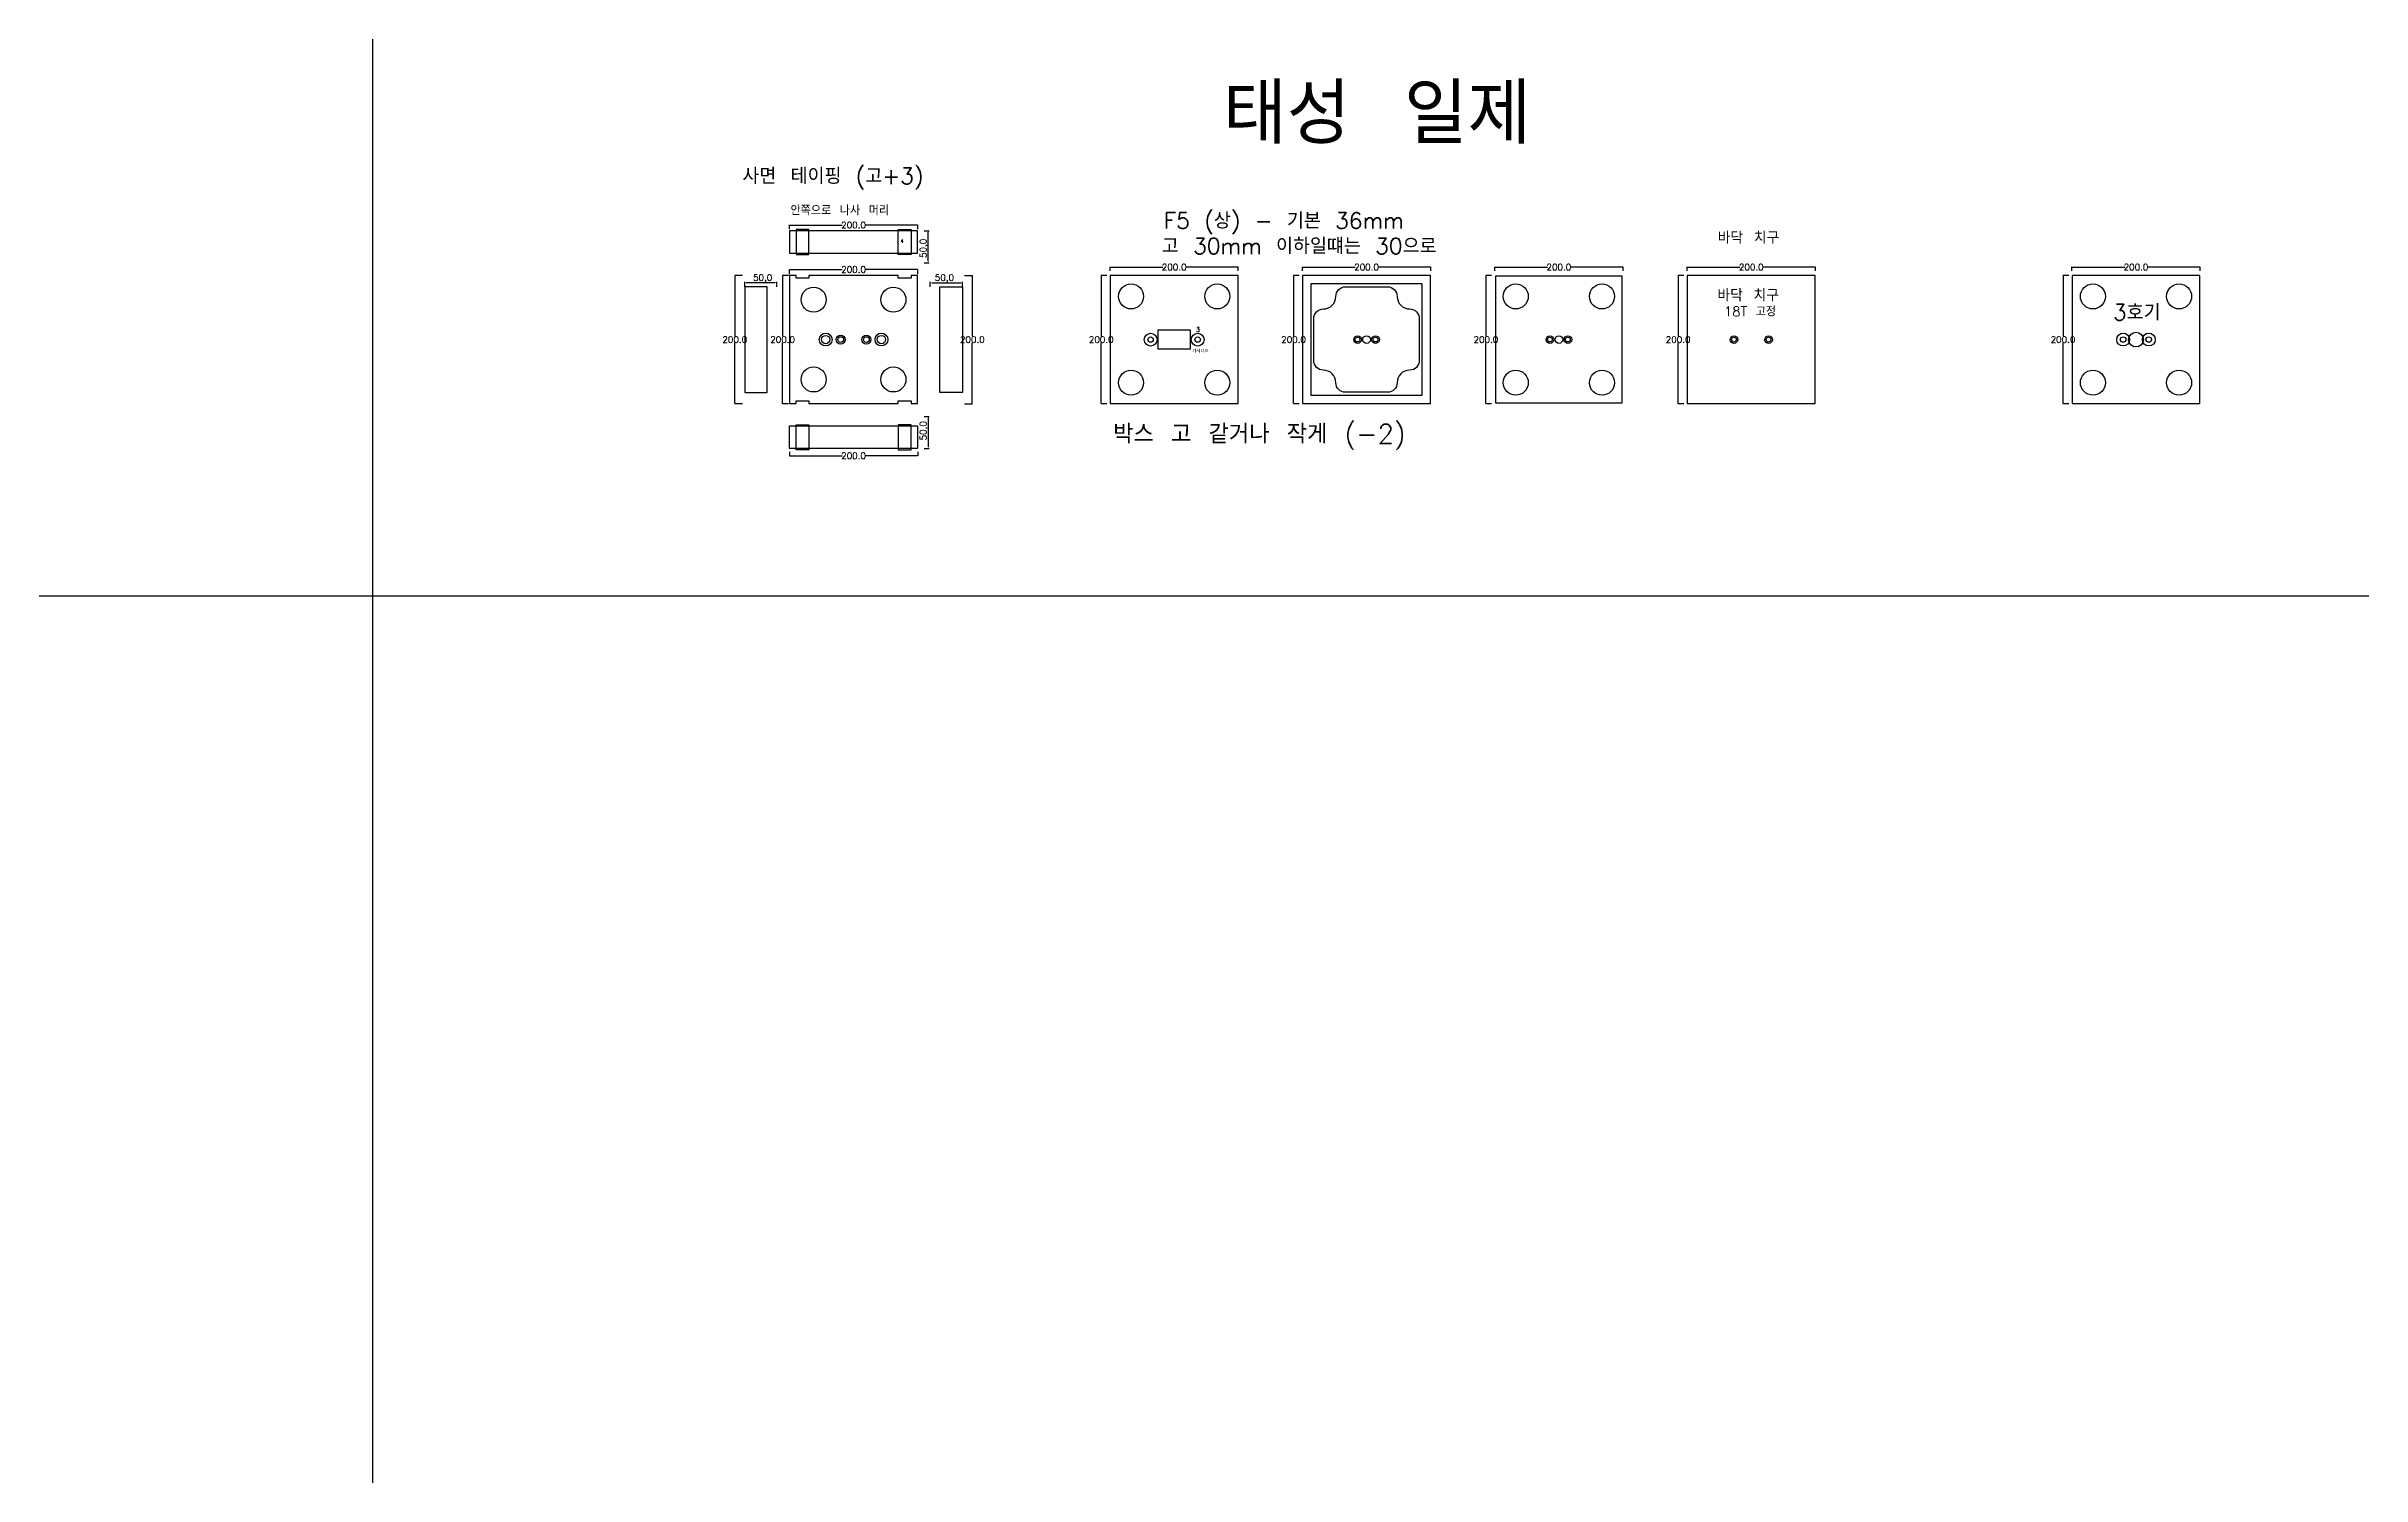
# Model space of a CAD drawing. Header units: millimetres. Extents: x 8462 to 28262, y 7372 to 16372.
# Drawn here: x 14553 to 18164, y 9600 to 11829 of the extents above; entities that cross this region are included whole.
import ezdxf

# ---------------------------------------------------------------- set-up
doc = ezdxf.new("R2010")
doc.units = ezdxf.units.MM
for name, color, linetype in [('TEXT', 7, 'Continuous'), ('볼트 구멍', 7, 'Continuous'), ('치구', 7, 'Continuous'), ('치수', 7, 'Continuous')]:
    doc.layers.add(name, color=color, linetype=linetype)
doc.styles.get("Standard").update_dxf_attribs({"font": 'txt.shx', "bigfont": 'whgtxt.shx'})
doc.dimstyles.new('ISO-25', dxfattribs={"dimtxt": 2.5, "dimasz": 2.5, "dimexe": 1.25, "dimexo": 0.625, "dimtad": 1, "dimtxsty": 'Standard', "dimcen": 2.5, "dimadec": 0, "dimazin": 0, "dimtfac": 1, "dimtmove": 0, "dimatfit": 3, "dimfxl": 0, "dimarcsym": 0})
doc.dimstyles.get("Standard").update_dxf_attribs({"dimtxt": 7, "dimasz": 0.18, "dimexe": 0.18, "dimexo": 0.0625, "dimgap": 0.09, "dimtad": 0, "dimtih": 1, "dimtoh": 1, "dimdec": 1, "dimzin": 0, "dimdsep": 46, "dimtxsty": 'Standard', "dimcen": 0.09, "dimadec": 0, "dimazin": 0, "dimtfac": 1, "dimtdec": 1, "dimtofl": 0, "dimtmove": 0, "dimatfit": 3, "dimfxl": 0, "dimtolj": 1, "dimtzin": 0, "dimarcsym": 0})

# ---------------------------------------------------------------- blocks, each defined once
blk = doc.blocks.new('*D37')
at = {"layer": 'Defpoints', "color": 0}
for p in [(15921.9, 11252.1), (15921.9, 11202.1), (15928.8, 11202.1)]:
    blk.add_point(p, dxfattribs=at)
at = {"layer": '치수', "color": 0, "lineweight": -2}
for p, q in [((15922.6, 11252.1), (15930.1, 11252.1)), ((15928.8, 11249.6), (15928.8, 11204.6)), ((15922.6, 11202.1), (15930.1, 11202.1))]:
    blk.add_line(p, q, dxfattribs=at)
at = {"layer": '치수', "color": 0}
for points in [[(15928.4, 11249.6), (15929.3, 11249.6), (15928.8, 11252.1)], [(15928.4, 11204.6), (15929.3, 11204.6), (15928.8, 11202.1)]]:
    blk.add_solid(points, dxfattribs=at)
at = {"layer": '치수', "color": 0, "insert": (15922.4, 11229.6), "char_height": 10, "attachment_point": 5, "rotation": 90}
blk.add_mtext('50,0', dxfattribs=at)
blk = doc.blocks.new('*D38')
at = {"layer": 'Defpoints', "color": 0}
for p in [(15712.3, 11197), (15912.3, 11197), (15912.3, 11190.6)]:
    blk.add_point(p, dxfattribs=at)
at = {"layer": '치수', "color": 0, "lineweight": -2}
for p, q in [((15712.3, 11196.9), (15712.3, 11190.4)), ((15912.3, 11196.9), (15912.3, 11190.4)), ((15712.4, 11190.6), (15794.7, 11190.6)), ((15912.1, 11190.6), (15829.9, 11190.6))]:
    blk.add_line(p, q, dxfattribs=at)
at = {"layer": '치수', "color": 0}
for points in [[(15712.4, 11190.6), (15712.4, 11190.5), (15712.3, 11190.6)], [(15912.1, 11190.6), (15912.1, 11190.5), (15912.3, 11190.6)]]:
    blk.add_solid(points, dxfattribs=at)
at = {"layer": '치수', "color": 0, "insert": (15812.3, 11190.6), "char_height": 10, "attachment_point": 5}
blk.add_mtext('\\A1;200.0', dxfattribs=at)
blk = doc.blocks.new('*D39')
at = {"layer": 'Defpoints', "color": 0}
for p in [(15932, 11453.6), (15982, 11460.4), (15982, 11453.6)]:
    blk.add_point(p, dxfattribs=at)
at = {"layer": '치수', "color": 0, "lineweight": -2}
for p, q in [((15932, 11454.2), (15932, 11461.7)), ((15934.5, 11460.4), (15979.5, 11460.4)), ((15982, 11454.2), (15982, 11461.7))]:
    blk.add_line(p, q, dxfattribs=at)
at = {"layer": '치수', "color": 0}
for points in [[(15934.5, 11460.8), (15934.5, 11460), (15932, 11460.4)], [(15979.5, 11460.8), (15979.5, 11460), (15982, 11460.4)]]:
    blk.add_solid(points, dxfattribs=at)
at = {"layer": '치수', "color": 0, "insert": (15954, 11466.9), "char_height": 10, "attachment_point": 5}
blk.add_mtext('50,0', dxfattribs=at)
blk = doc.blocks.new('*D40')
at = {"layer": 'Defpoints', "color": 0}
for p in [(16412.3, 11484.8), (16212.3, 11478.9), (16412.3, 11478.9)]:
    blk.add_point(p, dxfattribs=at)
at = {"layer": '치수', "color": 0, "lineweight": -2}
for p, q in [((16212.3, 11479), (16212.3, 11485)), ((16212.4, 11484.8), (16294.7, 11484.8)), ((16412.1, 11484.8), (16329.9, 11484.8)), ((16412.3, 11479), (16412.3, 11485))]:
    blk.add_line(p, q, dxfattribs=at)
at = {"layer": '치수', "color": 0}
for points in [[(16212.4, 11484.8), (16212.4, 11484.8), (16212.3, 11484.8)], [(16412.1, 11484.8), (16412.1, 11484.8), (16412.3, 11484.8)]]:
    blk.add_solid(points, dxfattribs=at)
at = {"layer": '치수', "color": 0, "insert": (16312.3, 11484.8), "char_height": 10, "attachment_point": 5}
blk.add_mtext('\\A1;200.0', dxfattribs=at)
blk = doc.blocks.new('*D41')
at = {"layer": 'Defpoints', "color": 0}
for p in [(15921.9, 11541.6), (15928.8, 11541.6), (15921.9, 11491.6)]:
    blk.add_point(p, dxfattribs=at)
at = {"layer": '치수', "color": 0, "lineweight": -2}
for p, q in [((15922.6, 11541.6), (15930.1, 11541.6)), ((15928.8, 11494.1), (15928.8, 11539.1)), ((15922.6, 11491.6), (15930.1, 11491.6))]:
    blk.add_line(p, q, dxfattribs=at)
at = {"layer": '치수', "color": 0}
for points in [[(15928.4, 11539.1), (15929.3, 11539.1), (15928.8, 11541.6)], [(15928.4, 11494.1), (15929.3, 11494.1), (15928.8, 11491.6)]]:
    blk.add_solid(points, dxfattribs=at)
at = {"layer": '치수', "color": 0, "insert": (15922.4, 11514.1), "char_height": 10, "attachment_point": 5, "rotation": 90}
blk.add_mtext('50,0', dxfattribs=at)
blk = doc.blocks.new('*D42')
at = {"layer": 'Defpoints', "color": 0}
for p in [(16207.4, 11471.8), (16198.5, 11271.8), (16207.4, 11271.8)]:
    blk.add_point(p, dxfattribs=at)
at = {"layer": '치수', "color": 0, "lineweight": -2}
for p, q in [((16207.3, 11471.8), (16198.3, 11471.8)), ((16198.5, 11471.6), (16198.5, 11376.9)), ((16198.5, 11272), (16198.5, 11366.7)), ((16207.3, 11271.8), (16198.3, 11271.8))]:
    blk.add_line(p, q, dxfattribs=at)
at = {"layer": '치수', "color": 0}
for points in [[(16198.4, 11471.6), (16198.5, 11471.6), (16198.5, 11471.8)], [(16198.4, 11272), (16198.5, 11272), (16198.5, 11271.8)]]:
    blk.add_solid(points, dxfattribs=at)
at = {"layer": '치수', "color": 0, "insert": (16198.5, 11371.8), "char_height": 10, "attachment_point": 5}
blk.add_mtext('\\A1;200.0', dxfattribs=at)
blk = doc.blocks.new('*D43')
at = {"layer": 'Defpoints', "color": 0}
for p in [(15985.4, 11471.8), (15985.4, 11271.8), (15997.5, 11271.8)]:
    blk.add_point(p, dxfattribs=at)
at = {"layer": '치수', "color": 0, "lineweight": -2}
for p, q in [((15985.5, 11471.8), (15997.7, 11471.8)), ((15997.5, 11471.6), (15997.5, 11376.9)), ((15997.5, 11272), (15997.5, 11366.7)), ((15985.5, 11271.8), (15997.7, 11271.8))]:
    blk.add_line(p, q, dxfattribs=at)
at = {"layer": '치수', "color": 0}
for points in [[(15997.5, 11471.6), (15997.5, 11471.6), (15997.5, 11471.8)], [(15997.5, 11272), (15997.5, 11272), (15997.5, 11271.8)]]:
    blk.add_solid(points, dxfattribs=at)
at = {"layer": '치수', "color": 0, "insert": (15997.5, 11371.8), "char_height": 10, "attachment_point": 5}
blk.add_mtext('\\A1;200.0', dxfattribs=at)
blk = doc.blocks.new('*D44')
at = {"layer": 'Defpoints', "color": 0}
for p in [(15642.5, 11460.3), (15642.5, 11453.6), (15692.5, 11453.5)]:
    blk.add_point(p, dxfattribs=at)
at = {"layer": '치수', "color": 0, "lineweight": -2}
for p, q in [((15642.5, 11454.2), (15642.5, 11461.6)), ((15690, 11460.3), (15645, 11460.3)), ((15692.5, 11454.1), (15692.5, 11461.6))]:
    blk.add_line(p, q, dxfattribs=at)
at = {"layer": '치수', "color": 0}
for points in [[(15645, 11460.7), (15645, 11459.9), (15642.5, 11460.3)], [(15690, 11460.7), (15690, 11459.9), (15692.5, 11460.3)]]:
    blk.add_solid(points, dxfattribs=at)
at = {"layer": '치수', "color": 0, "insert": (15670.5, 11466.8), "char_height": 10, "attachment_point": 5}
blk.add_mtext('50,0', dxfattribs=at)
blk = doc.blocks.new('*D45')
at = {"layer": 'Defpoints', "color": 0}
for p in [(15710.8, 11471.8), (15701.7, 11271.8), (15710.8, 11271.8)]:
    blk.add_point(p, dxfattribs=at)
at = {"layer": '치수', "color": 0, "lineweight": -2}
for p, q in [((15710.7, 11471.8), (15701.6, 11471.8)), ((15701.7, 11471.6), (15701.7, 11376.9)), ((15701.7, 11272), (15701.7, 11366.7)), ((15710.7, 11271.8), (15701.6, 11271.8))]:
    blk.add_line(p, q, dxfattribs=at)
at = {"layer": '치수', "color": 0}
for points in [[(15701.7, 11471.6), (15701.8, 11471.6), (15701.7, 11471.8)], [(15701.7, 11272), (15701.8, 11272), (15701.7, 11271.8)]]:
    blk.add_solid(points, dxfattribs=at)
at = {"layer": '치수', "color": 0, "insert": (15701.7, 11371.8), "char_height": 10, "attachment_point": 5}
blk.add_mtext('\\A1;200.0', dxfattribs=at)
blk = doc.blocks.new('*D46')
at = {"layer": 'Defpoints', "color": 0}
for p in [(15639.1, 11471.8), (15627, 11271.8), (15639.1, 11271.8)]:
    blk.add_point(p, dxfattribs=at)
at = {"layer": '치수', "color": 0, "lineweight": -2}
for p, q in [((15639.1, 11471.8), (15626.9, 11471.8)), ((15627, 11471.6), (15627, 11376.9)), ((15627, 11272), (15627, 11366.7)), ((15639.1, 11271.8), (15626.9, 11271.8))]:
    blk.add_line(p, q, dxfattribs=at)
at = {"layer": '치수', "color": 0}
for points in [[(15627, 11471.6), (15627.1, 11471.6), (15627, 11471.8)], [(15627, 11272), (15627.1, 11272), (15627, 11271.8)]]:
    blk.add_solid(points, dxfattribs=at)
at = {"layer": '치수', "color": 0, "insert": (15627, 11371.8), "char_height": 10, "attachment_point": 5}
blk.add_mtext('\\A1;200.0', dxfattribs=at)
blk = doc.blocks.new('*D47')
at = {"layer": 'Defpoints', "color": 0}
for p in [(15712.3, 11473.6), (15912.3, 11481), (15912.3, 11473.6)]:
    blk.add_point(p, dxfattribs=at)
at = {"layer": '치수', "color": 0, "lineweight": -2}
for p, q in [((15712.3, 11473.7), (15712.3, 11481.2)), ((15712.4, 11481), (15794.7, 11481)), ((15912.1, 11481), (15829.9, 11481)), ((15912.3, 11473.7), (15912.3, 11481.2))]:
    blk.add_line(p, q, dxfattribs=at)
at = {"layer": '치수', "color": 0}
for points in [[(15712.4, 11481.1), (15712.4, 11481), (15712.3, 11481)], [(15912.1, 11481.1), (15912.1, 11481), (15912.3, 11481)]]:
    blk.add_solid(points, dxfattribs=at)
at = {"layer": '치수', "color": 0, "insert": (15812.3, 11481), "char_height": 10, "attachment_point": 5}
blk.add_mtext('\\A1;200.0', dxfattribs=at)
blk = doc.blocks.new('*D48')
at = {"layer": 'Defpoints', "color": 0}
for p in [(15712.3, 11544), (15912.3, 11550.4), (15912.3, 11544)]:
    blk.add_point(p, dxfattribs=at)
at = {"layer": '치수', "color": 0, "lineweight": -2}
for p, q in [((15712.3, 11544.1), (15712.3, 11550.6)), ((15712.4, 11550.4), (15794.7, 11550.4)), ((15912.1, 11550.4), (15829.9, 11550.4)), ((15912.3, 11544.1), (15912.3, 11550.6))]:
    blk.add_line(p, q, dxfattribs=at)
at = {"layer": '치수', "color": 0}
for points in [[(15712.4, 11550.4), (15712.4, 11550.4), (15712.3, 11550.4)], [(15912.1, 11550.4), (15912.1, 11550.4), (15912.3, 11550.4)]]:
    blk.add_solid(points, dxfattribs=at)
at = {"layer": '치수', "color": 0, "insert": (15812.3, 11550.4), "char_height": 10, "attachment_point": 5}
blk.add_mtext('\\A1;200.0', dxfattribs=at)
blk = doc.blocks.new('*D49')
at = {"layer": 'Defpoints', "color": 0}
for p in [(17312.3, 11484.8), (17112.3, 11478.9), (17312.3, 11478.9)]:
    blk.add_point(p, dxfattribs=at)
at = {"layer": '치수', "color": 0, "lineweight": -2}
for p, q in [((17112.3, 11479), (17112.3, 11485)), ((17112.4, 11484.8), (17194.7, 11484.8)), ((17312.1, 11484.8), (17229.9, 11484.8)), ((17312.3, 11479), (17312.3, 11485))]:
    blk.add_line(p, q, dxfattribs=at)
at = {"layer": '치수', "color": 0}
for points in [[(17112.4, 11484.8), (17112.4, 11484.8), (17112.3, 11484.8)], [(17312.1, 11484.8), (17312.1, 11484.8), (17312.3, 11484.8)]]:
    blk.add_solid(points, dxfattribs=at)
at = {"layer": '치수', "color": 0, "insert": (17212.3, 11484.8), "char_height": 10, "attachment_point": 5}
blk.add_mtext('\\A1;200.0', dxfattribs=at)
blk = doc.blocks.new('*D50')
at = {"layer": 'Defpoints', "color": 0}
for p in [(16712.3, 11484.8), (16512.3, 11478.9), (16712.3, 11478.9)]:
    blk.add_point(p, dxfattribs=at)
at = {"layer": '치수', "color": 0, "lineweight": -2}
for p, q in [((16512.3, 11479), (16512.3, 11485)), ((16512.4, 11484.8), (16594.7, 11484.8)), ((16712.1, 11484.8), (16629.9, 11484.8)), ((16712.3, 11479), (16712.3, 11485))]:
    blk.add_line(p, q, dxfattribs=at)
at = {"layer": '치수', "color": 0}
for points in [[(16512.4, 11484.8), (16512.4, 11484.8), (16512.3, 11484.8)], [(16712.1, 11484.8), (16712.1, 11484.8), (16712.3, 11484.8)]]:
    blk.add_solid(points, dxfattribs=at)
at = {"layer": '치수', "color": 0, "insert": (16612.3, 11484.8), "char_height": 10, "attachment_point": 5}
blk.add_mtext('\\A1;200.0', dxfattribs=at)
blk = doc.blocks.new('*D51')
at = {"layer": 'Defpoints', "color": 0}
for p in [(17012.3, 11484.8), (16812.3, 11478.9), (17012.3, 11478.9)]:
    blk.add_point(p, dxfattribs=at)
at = {"layer": '치수', "color": 0, "lineweight": -2}
for p, q in [((16812.3, 11479), (16812.3, 11485)), ((16812.4, 11484.8), (16894.7, 11484.8)), ((17012.1, 11484.8), (16929.9, 11484.8)), ((17012.3, 11479), (17012.3, 11485))]:
    blk.add_line(p, q, dxfattribs=at)
at = {"layer": '치수', "color": 0}
for points in [[(16812.4, 11484.8), (16812.4, 11484.8), (16812.3, 11484.8)], [(17012.1, 11484.8), (17012.1, 11484.8), (17012.3, 11484.8)]]:
    blk.add_solid(points, dxfattribs=at)
at = {"layer": '치수', "color": 0, "insert": (16912.3, 11484.8), "char_height": 10, "attachment_point": 5}
blk.add_mtext('\\A1;200.0', dxfattribs=at)
blk = doc.blocks.new('*D52')
at = {"layer": 'Defpoints', "color": 0}
for p in [(16807.4, 11471.8), (16798.5, 11271.8), (16807.4, 11271.8)]:
    blk.add_point(p, dxfattribs=at)
at = {"layer": '치수', "color": 0, "lineweight": -2}
for p, q in [((16807.3, 11471.8), (16798.3, 11471.8)), ((16798.5, 11471.6), (16798.5, 11376.9)), ((16798.5, 11272), (16798.5, 11366.7)), ((16807.3, 11271.8), (16798.3, 11271.8))]:
    blk.add_line(p, q, dxfattribs=at)
at = {"layer": '치수', "color": 0}
for points in [[(16798.4, 11471.6), (16798.5, 11471.6), (16798.5, 11471.8)], [(16798.4, 11272), (16798.5, 11272), (16798.5, 11271.8)]]:
    blk.add_solid(points, dxfattribs=at)
at = {"layer": '치수', "color": 0, "insert": (16798.5, 11371.8), "char_height": 10, "attachment_point": 5}
blk.add_mtext('\\A1;200.0', dxfattribs=at)
blk = doc.blocks.new('*D53')
at = {"layer": 'Defpoints', "color": 0}
for p in [(17107.1, 11471.8), (17098.2, 11271.8), (17107.1, 11271.8)]:
    blk.add_point(p, dxfattribs=at)
at = {"layer": '치수', "color": 0, "lineweight": -2}
for p, q in [((17107.1, 11471.8), (17098, 11471.8)), ((17098.2, 11471.6), (17098.2, 11376.9)), ((17098.2, 11272), (17098.2, 11366.7)), ((17107.1, 11271.8), (17098, 11271.8))]:
    blk.add_line(p, q, dxfattribs=at)
at = {"layer": '치수', "color": 0}
for points in [[(17098.2, 11471.6), (17098.3, 11471.6), (17098.2, 11471.8)], [(17098.2, 11272), (17098.3, 11272), (17098.2, 11271.8)]]:
    blk.add_solid(points, dxfattribs=at)
at = {"layer": '치수', "color": 0, "insert": (17098.2, 11371.8), "char_height": 10, "attachment_point": 5}
blk.add_mtext('\\A1;200.0', dxfattribs=at)
blk = doc.blocks.new('*D54')
at = {"layer": 'Defpoints', "color": 0}
for p in [(16507.4, 11471.8), (16498.5, 11271.8), (16507.4, 11271.8)]:
    blk.add_point(p, dxfattribs=at)
at = {"layer": '치수', "color": 0, "lineweight": -2}
for p, q in [((16507.3, 11471.8), (16498.3, 11471.8)), ((16498.5, 11471.6), (16498.5, 11376.9)), ((16498.5, 11272), (16498.5, 11366.7)), ((16507.3, 11271.8), (16498.3, 11271.8))]:
    blk.add_line(p, q, dxfattribs=at)
at = {"layer": '치수', "color": 0}
for points in [[(16498.4, 11471.6), (16498.5, 11471.6), (16498.5, 11471.8)], [(16498.4, 11272), (16498.5, 11272), (16498.5, 11271.8)]]:
    blk.add_solid(points, dxfattribs=at)
at = {"layer": '치수', "color": 0, "insert": (16498.5, 11371.8), "char_height": 10, "attachment_point": 5}
blk.add_mtext('\\A1;200.0', dxfattribs=at)
blk = doc.blocks.new('*D55')
at = {"layer": 'Defpoints', "color": 0}
for p in [(17912.3, 11484.8), (17712.3, 11478.9), (17912.3, 11478.9)]:
    blk.add_point(p, dxfattribs=at)
at = {"layer": '치수', "color": 0, "lineweight": -2}
for p, q in [((17712.3, 11479), (17712.3, 11485)), ((17712.5, 11484.8), (17794.7, 11484.8)), ((17912.1, 11484.8), (17829.9, 11484.8)), ((17912.3, 11479), (17912.3, 11485))]:
    blk.add_line(p, q, dxfattribs=at)
at = {"layer": '치수', "color": 0}
for points in [[(17712.5, 11484.8), (17712.5, 11484.8), (17712.3, 11484.8)], [(17912.1, 11484.8), (17912.1, 11484.8), (17912.3, 11484.8)]]:
    blk.add_solid(points, dxfattribs=at)
at = {"layer": '치수', "color": 0, "insert": (17812.3, 11484.8), "char_height": 10, "attachment_point": 5}
blk.add_mtext('\\A1;200.0', dxfattribs=at)
blk = doc.blocks.new('*D56')
at = {"layer": 'Defpoints', "color": 0}
for p in [(17707.4, 11471.8), (17698.5, 11271.8), (17707.4, 11271.8)]:
    blk.add_point(p, dxfattribs=at)
at = {"layer": '치수', "color": 0, "lineweight": -2}
for p, q in [((17707.3, 11471.8), (17698.3, 11471.8)), ((17698.5, 11471.6), (17698.5, 11376.9)), ((17698.5, 11272), (17698.5, 11366.7)), ((17707.3, 11271.8), (17698.3, 11271.8))]:
    blk.add_line(p, q, dxfattribs=at)
at = {"layer": '치수', "color": 0}
for points in [[(17698.4, 11471.6), (17698.5, 11471.6), (17698.5, 11471.8)], [(17698.4, 11272), (17698.5, 11272), (17698.5, 11271.8)]]:
    blk.add_solid(points, dxfattribs=at)
at = {"layer": '치수', "color": 0, "insert": (17698.5, 11371.8), "char_height": 10, "attachment_point": 5}
blk.add_mtext('\\A1;200.0', dxfattribs=at)

msp = doc.modelspace()

# ---------------------------------------------------------------- linework, layer by layer
at = {"color": 6}
for p, q in [((15062.267, 16371.825), (15062.267, 7371.825)), ((28262.267, 10971.825), (8462.267, 10971.825))]:
    msp.add_line(p, q, dxfattribs=at)
at = {"layer": '볼트 구멍', "color": 3}
msp.add_lwpolyline([(16337.267, 11356.825), (16287.267, 11356.825), (16287.267, 11386.825), (16337.267, 11386.825)], close=True, dxfattribs=at)
at = {"layer": '볼트 구멍', "color": 2}
for centre, radius in [((15768.767, 11371.825), 10), ((15792.267, 11371.825), 7), ((15832.267, 11371.825), 7), ((15855.767, 11371.825), 10)]:
    msp.add_circle(centre, radius, dxfattribs=at)
at = {"layer": '볼트 구멍', "color": 3}
for centre, radius in [((15768.767, 11371.825), 6.5), ((15792.267, 11371.825), 4.5), ((15832.267, 11371.825), 4.5), ((15855.767, 11371.825), 6.5), ((16275.517, 11371.762), 4.25), ((16349.017, 11371.762), 4.25), ((16598.267, 11371.825), 3.75), ((16612.267, 11371.825), 6), ((16626.267, 11371.825), 3.75), ((16898.267, 11371.825), 3.75), ((16912.267, 11371.825), 6), ((16926.267, 11371.825), 3.75), ((17185.272, 11371.762), 3.75), ((17239.272, 11371.762), 3.75), ((17792.272, 11371.825), 4.25), ((17812.272, 11371.825), 11.5), ((17832.272, 11371.825), 4.25)]:
    msp.add_circle(centre, radius, dxfattribs=at)
at = {"layer": '볼트 구멍', "color": 1}
for centre in [(16275.517, 11371.762), (16349.017, 11371.762), (17792.272, 11371.825), (17832.272, 11371.825)]:
    msp.add_circle(centre, 10, dxfattribs=at)
at = {"layer": '볼트 구멍', "color": 6}
for centre in [(16598.267, 11371.825), (16626.267, 11371.825), (16898.267, 11371.825), (16926.267, 11371.825), (17185.272, 11371.762), (17239.272, 11371.762)]:
    msp.add_circle(centre, 6, dxfattribs=at)
at = {"layer": '치구'}
for points in [[(15712.517, 11506.575), (15912.017, 11506.575), (15912.017, 11541.575), (15712.517, 11541.575)], [(15677.517, 11454.175), (15642.517, 11454.175), (15642.517, 11289.475), (15677.517, 11289.475)], [(15712.517, 11272.075), (15722.517, 11272.075), (15722.517, 11276.075), (15742.517, 11276.075), (15742.517, 11272.075), (15882.017, 11272.075), (15882.017, 11276.075), (15902.017, 11276.075), (15902.017, 11272.075), (15912.017, 11272.075), (15912.017, 11471.575), (15902.017, 11471.575), (15902.017, 11467.575), (15882.017, 11467.575), (15882.017, 11471.575), (15742.517, 11471.575), (15742.517, 11467.575), (15722.517, 11467.575), (15722.517, 11471.575), (15712.517, 11471.575)], [(15947.017, 11454.175), (15982.017, 11454.175), (15982.017, 11289.475), (15947.017, 11289.475)], [(16212.517, 11471.575), (16212.517, 11272.075), (16412.017, 11272.075), (16412.017, 11471.575)], [(16512.517, 11471.575), (16512.517, 11272.075), (16712.017, 11272.075), (16712.017, 11471.575)], [(16525.517, 11458.575), (16525.517, 11285.075), (16699.017, 11285.075), (16699.017, 11458.575)], [(16813.517, 11470.575), (16813.517, 11273.075), (17011.017, 11273.075), (17011.017, 11470.575)], [(17112.517, 11471.575), (17112.517, 11272.075), (17312.017, 11272.075), (17312.017, 11471.575)], [(17712.522, 11471.575), (17712.522, 11272.075), (17912.022, 11272.075), (17912.022, 11471.575)], [(15712.517, 11237.075), (15912.017, 11237.075), (15912.017, 11202.075), (15712.517, 11202.075)]]:
    msp.add_lwpolyline(points, close=True, dxfattribs=at)
at = {"layer": '치구', "color": 1}
for points in [[(15722.517, 11504.575), (15742.517, 11504.575), (15742.517, 11543.572), (15722.517, 11543.572)], [(15902.017, 11504.575), (15882.017, 11504.575), (15882.017, 11543.572), (15902.017, 11543.572)], [(15722.517, 11239.075), (15742.517, 11239.075), (15742.517, 11200.077), (15722.517, 11200.077)], [(15902.017, 11239.075), (15882.017, 11239.075), (15882.017, 11200.077), (15902.017, 11200.077)]]:
    msp.add_lwpolyline(points, close=True, dxfattribs=at)
at = {"layer": '치구'}
msp.add_lwpolyline([(16579.517, 11454.075), (16645.017, 11454.075, -0.41421365), (16660.017, 11439.075, 0.41421347), (16679.517, 11419.575, -0.41421338), (16694.517, 11404.575), (16694.517, 11339.075, -0.41421338), (16679.517, 11324.075, 0.41421347), (16660.017, 11304.575, -0.41421365), (16645.017, 11289.575), (16579.517, 11289.575, -0.41421365), (16564.517, 11304.575, 0.41421347), (16545.017, 11324.075, -0.41421338), (16530.017, 11339.075), (16530.017, 11404.575, -0.41421338), (16545.017, 11419.575, 0.41421347), (16564.517, 11439.075, -0.41421365)], format="xyb", close=True, dxfattribs=at)
for centre in [(15750.017, 11434.075), (15874.517, 11434.075), (16245.017, 11439.075), (16379.517, 11439.075), (16845.017, 11439.075), (16979.517, 11439.075), (17745.022, 11439.075), (17879.522, 11439.075), (15750.017, 11309.575), (15874.517, 11309.575), (16245.017, 11304.575), (16379.517, 11304.575), (16845.017, 11304.575), (16979.517, 11304.575), (17745.022, 11304.575), (17879.522, 11304.575)]:
    msp.add_circle(centre, 19.5, dxfattribs=at)

# ---------------------------------------------------------------- texts
at = {"layer": 'TEXT', "color": 3, "linetype": 'Continuous'}
msp.add_text('태성 일제', height=93.75, dxfattribs=at).set_placement((16388.758, 11676.826))
at = {"layer": 'TEXT', "linetype": 'Continuous'}
for s, height, p in [('사면 테이핑 (고+3)', 25, (15638.87, 11614.343)), ('바닥 치구', 18.75, (17159.947, 11521.44)), ('3호기', 25, (17776.37, 11401.764))]:
    msp.add_text(s, height=height, dxfattribs=at).set_placement(p)
at = {"layer": 'TEXT', "color": 1}
for s, height, p in [('안쪽으로 나사 머리', 15, (15713.921, 11565.752)), ('4', 5, (15885.829, 11522.876)), ('3', 7, (16346.344, 11383.887)), ('가시너트', 5, (16340.351, 11351.608)), ('박스 고 같거나 작게 (-2)', 30, (16217.129, 11209.727))]:
    msp.add_text(s, height=height, dxfattribs=at).set_placement(p)
at = {"layer": 'TEXT', "color": 1, "linetype": 'Continuous'}
msp.add_text('F5 (상) - 기본 36mm', height=25, dxfattribs=at).set_placement((16296.234, 11544.736))
at = {"layer": 'TEXT', "color": 2, "linetype": 'Continuous'}
msp.add_text('고 30mm 이하일떄는 30으로', height=25, dxfattribs=at).set_placement((16293, 11505.149))
at = {"layer": 'TEXT', "color": 6, "linetype": 'Continuous'}
msp.add_text('바닥 치구', height=18.75, dxfattribs=at).set_placement((17159.464, 11431.618))
at = {"layer": 'TEXT', "color": 6}
msp.add_text('18T 고정', height=15, dxfattribs=at).set_placement((17169.811, 11408.113))

# ---------------------------------------------------------------- dimensions: what is measured, and where the dimension line sits
at = {"layer": '치수', "color": 4}
for base, p1, p2, dimstyle, override, picture, middle in [((15912.267, 11550.397), (15712.267, 11544), (15912.267, 11544), 'Standard', {"dimtxt": 10}, '*D48', (15812.267, 11550.397)), ((15982.017, 11460.402), (15932.017, 11453.625), (15982.017, 11453.625), 'ISO-25', {"dimtxt": 10, "dimdec": 1, "dimzin": 0, "dimtdec": 1}, '*D39', (15954.017, 11460.402)), ((15912.267, 11190.564), (15712.267, 11196.961), (15912.267, 11196.961), 'Standard', {"dimtxt": 10}, '*D38', (15812.267, 11190.564))]:
    dim = msp.add_linear_dim(base=base, p1=p1, p2=p2, dimstyle=dimstyle, override=override, dxfattribs=at)
    dim.commit()
    dim.dimension.update_dxf_attribs({"geometry": picture, "text_midpoint": middle, "dimtype": 160})
for base, p1, p2, angle, picture, middle in [((15928.844, 11541.575), (15921.947, 11491.575), (15921.947, 11541.575), 90, '*D41', (15928.844, 11514.075)), ((15642.517, 11460.302), (15692.517, 11453.525), (15642.517, 11453.625), 180, '*D44', (15670.517, 11460.302)), ((15928.844, 11202.075), (15921.947, 11252.075), (15921.947, 11202.075), 270, '*D37', (15928.844, 11229.575))]:
    dim = msp.add_linear_dim(base=base, p1=p1, p2=p2, angle=angle, dimstyle='ISO-25', override={"dimtxt": 10, "dimdec": 1, "dimzin": 0, "dimtdec": 1}, dxfattribs=at)
    dim.commit()
    dim.dimension.update_dxf_attribs({"geometry": picture, "text_midpoint": middle, "dimtype": 160})
for base, p1, p2, picture, middle in [((15912.267, 11481.047), (15712.267, 11473.65), (15912.267, 11473.65), '*D47', (15812.267, 11481.047)), ((16412.267, 11484.815), (16212.267, 11478.932), (16412.267, 11478.932), '*D40', (16312.267, 11484.815)), ((16712.267, 11484.815), (16512.267, 11478.932), (16712.267, 11478.932), '*D50', (16612.267, 11484.815)), ((17012.267, 11484.815), (16812.267, 11478.932), (17012.267, 11478.932), '*D51', (16912.267, 11484.815)), ((17312.267, 11484.815), (17112.267, 11478.932), (17312.267, 11478.932), '*D49', (17212.267, 11484.815)), ((17912.272, 11484.815), (17712.272, 11478.932), (17912.272, 11478.932), '*D55', (17812.272, 11484.815))]:
    dim = msp.add_linear_dim(base=base, p1=p1, p2=p2, dimstyle='Standard', override={"dimtxt": 10}, dxfattribs=at)
    dim.commit()
    dim.dimension.update_dxf_attribs({"geometry": picture, "text_midpoint": middle})
for base, p1, p2, picture, middle in [((15627.049, 11271.825), (15639.119, 11471.825), (15639.119, 11271.825), '*D46', (15627.049, 11371.825)), ((15701.737, 11271.825), (15710.807, 11471.825), (15710.807, 11271.825), '*D45', (15701.737, 11371.825)), ((15997.485, 11271.825), (15985.415, 11471.825), (15985.415, 11271.825), '*D43', (15997.485, 11371.825)), ((16198.471, 11271.825), (16207.376, 11471.825), (16207.376, 11271.825), '*D42', (16198.471, 11371.825)), ((16498.471, 11271.825), (16507.376, 11471.825), (16507.376, 11271.825), '*D54', (16498.471, 11371.825)), ((16798.471, 11271.825), (16807.376, 11471.825), (16807.376, 11271.825), '*D52', (16798.471, 11371.825)), ((17098.221, 11271.825), (17107.126, 11471.825), (17107.126, 11271.825), '*D53', (17098.221, 11371.825)), ((17698.476, 11271.825), (17707.381, 11471.825), (17707.381, 11271.825), '*D56', (17698.476, 11371.825))]:
    dim = msp.add_linear_dim(base=base, p1=p1, p2=p2, angle=90, dimstyle='Standard', override={"dimtxt": 10}, dxfattribs=at)
    dim.commit()
    dim.dimension.update_dxf_attribs({"geometry": picture, "text_midpoint": middle})

doc.saveas('drawing.dxf')
